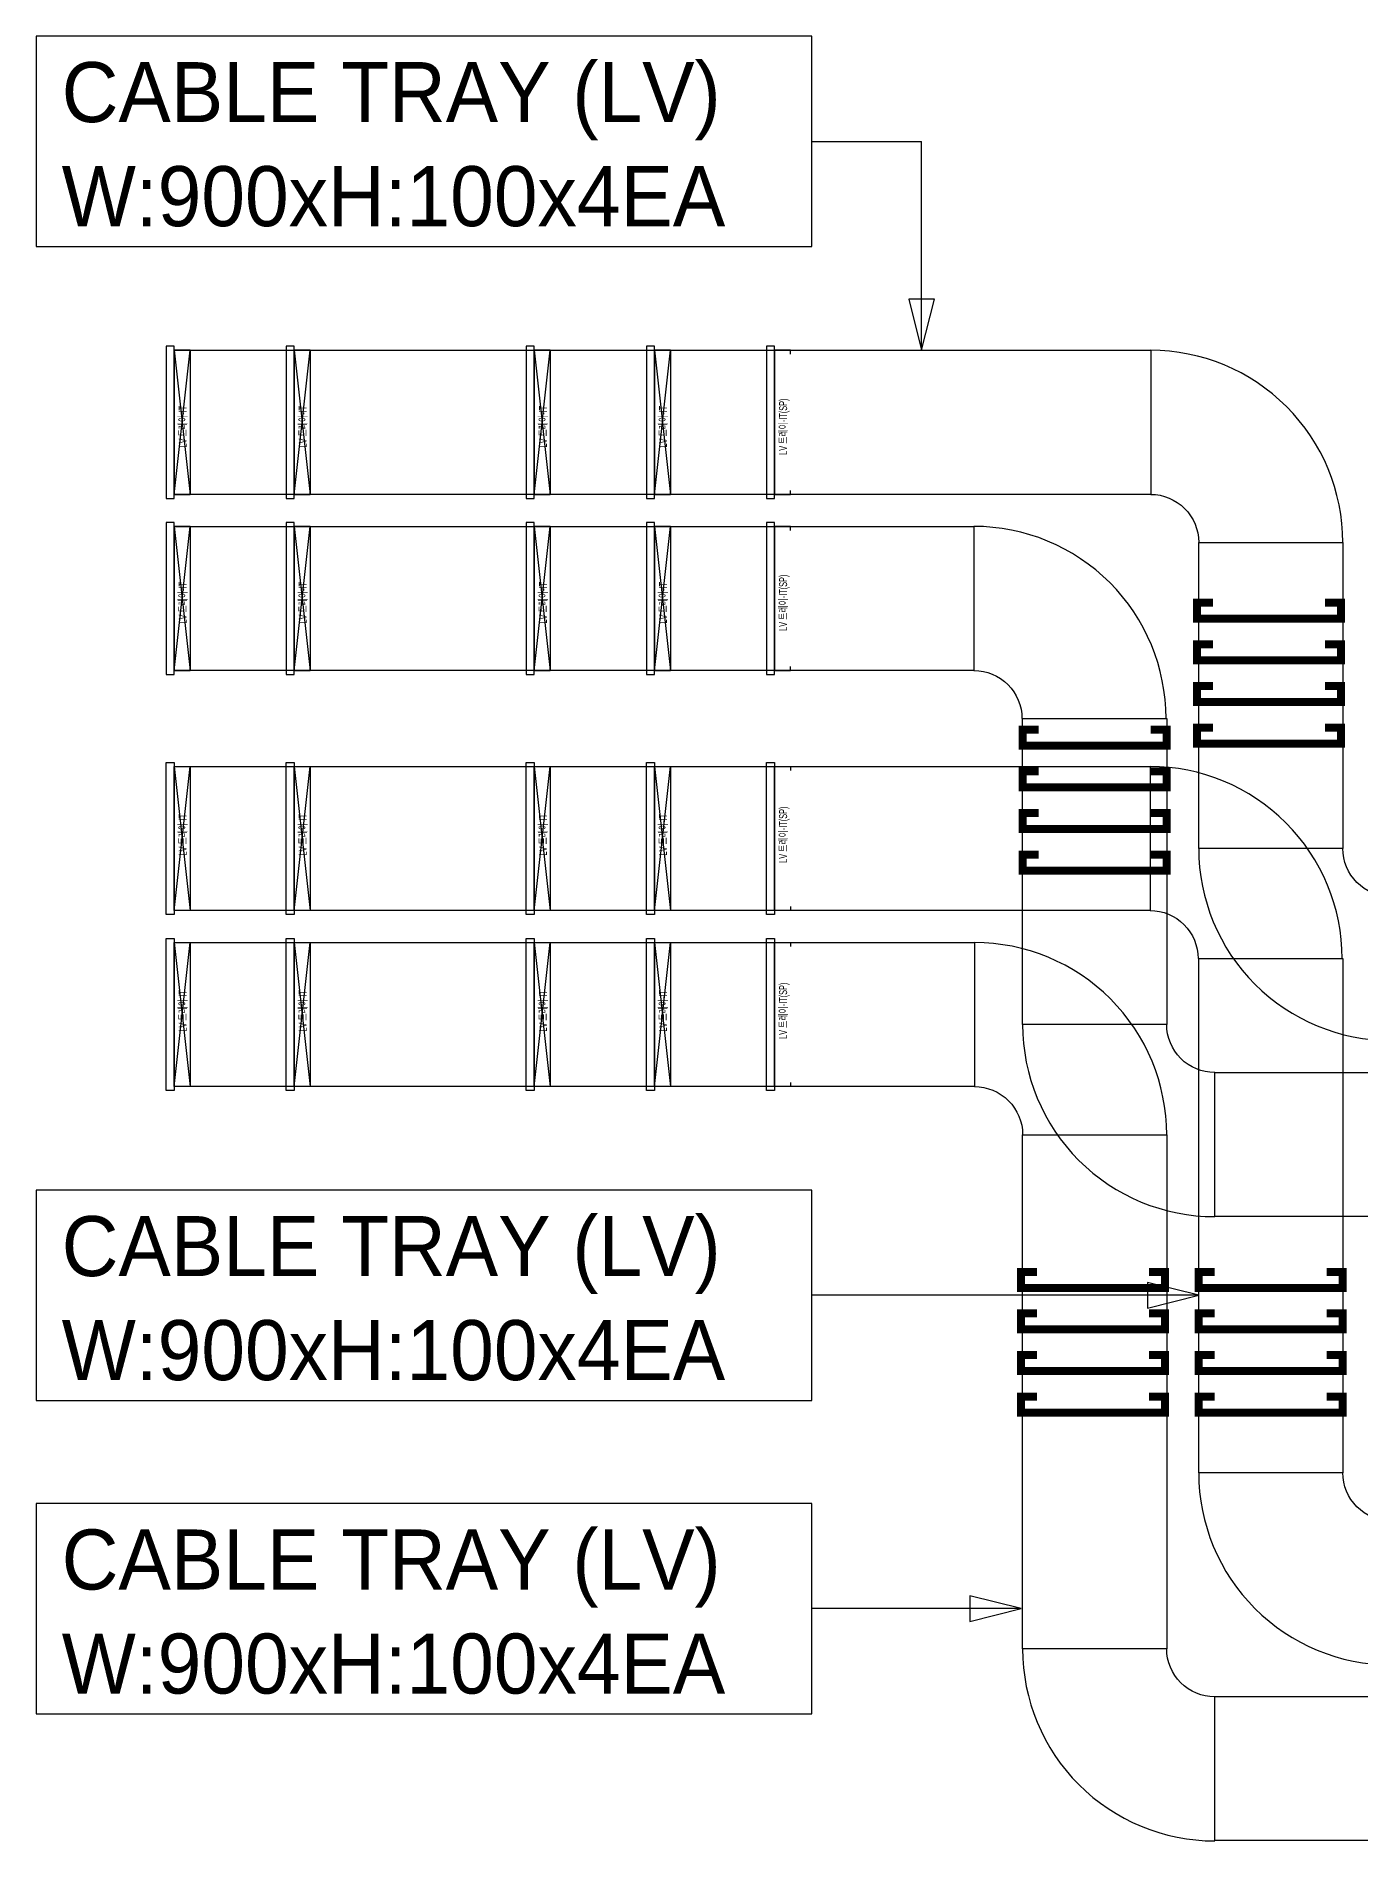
# Model space of a CAD drawing. Header units: millimetres. Extents: x -19577 to 374132, y 182625 to 847314.
# Drawn here: x 93092 to 101367, y 481655 to 492930 of the extents above; entities that cross this region are included whole.
import ezdxf
from ezdxf.enums import TextEntityAlignment as Align

# ---------------------------------------------------------------- set-up
doc = ezdxf.new("R2010")
doc.units = ezdxf.units.MM
doc.header["$LTSCALE"] = 150
for name, color, linetype in [('-----26 Electrical Cable Tray_HV_N', 30, 'Continuous'), ('-----26 Electrical Cable Tray_LV_STSPDU_A', 181, 'Continuous'), ('-----26 Electrical Cable Tray_LV_STSPDU_B', 41, 'Continuous')]:
    doc.layers.add(name, color=color, linetype=linetype)
doc.styles.add('ELEC', font='Dotum.ttf')

msp = doc.modelspace()

# ---------------------------------------------------------------- linework, layer by layer
at = {"layer": '-----26 Electrical Cable Tray_HV_N', "color": 1}
msp.add_line((97938, 492272), (98623, 492272), dxfattribs=at)
at = {"layer": '-----26 Electrical Cable Tray_HV_N', "color": 1, "elevation": 0}
for points in [[(93092, 492930), (93092, 491615), (97938, 491615), (97938, 492930)], [(93092, 485721), (93092, 484406), (97938, 484406), (97938, 485721)], [(93092, 483763), (93092, 482448), (97938, 482448), (97938, 483763)]]:
    msp.add_lwpolyline(points, close=True, dxfattribs=at)
for points in [[(98623, 490967), (98703, 491287), (98543, 491287), (98623, 490967), (98623, 492272)], [(100354, 485064), (100034, 485144), (100034, 484984), (100354, 485064), (97938, 485064)], [(99244, 483106), (98924, 483186), (98924, 483026), (99244, 483106), (97938, 483106)]]:
    msp.add_lwpolyline(points, dxfattribs=at)
at = {"layer": '-----26 Electrical Cable Tray_LV_STSPDU_A', "elevation": 0}
for points in [[(93954, 488967), (93954, 489867), (94054, 489867), (94054, 488967)], [(94704, 488967), (94704, 489867), (94804, 489867), (94804, 488967)], [(98950, 489867), (98950, 488967), (94704, 488967), (94704, 489867)], [(96204, 488967), (96204, 489867), (96304, 489867), (96304, 488967)], [(96954, 488967), (96954, 489867), (97054, 489867), (97054, 488967)], [(98950, 489867), (98950, 488967), (96954, 488967), (96954, 489867)], [(99254, 488667), (100154, 488667), (100154, 486755), (99254, 486755)], [(99254, 488667), (100154, 488667), (100154, 486755), (99254, 486755)], [(99254, 488667), (100154, 488667), (100154, 486755), (99254, 486755)], [(99254, 488667), (100154, 488667), (100154, 486755), (99254, 486755)], [(93954, 487467), (93954, 488367), (94054, 488367), (94054, 487467)], [(94704, 487467), (94704, 488367), (94804, 488367), (94804, 487467)], [(100050, 488367), (100050, 487467), (94704, 487467), (94704, 488367)], [(96204, 487467), (96204, 488367), (96304, 488367), (96304, 487467)], [(96954, 487467), (96954, 488367), (97054, 488367), (97054, 487467)], [(100050, 488367), (100050, 487467), (96954, 487467), (96954, 488367)], [(104154, 486455), (104154, 485555), (100454, 485555), (100454, 486455)], [(104154, 486455), (104154, 485555), (100454, 485555), (100454, 486455)]]:
    msp.add_lwpolyline(points, close=True, dxfattribs=at)
for points in [[(93954, 488967), (94054, 489867)], [(93954, 489867), (94054, 488967)], [(94704, 488967), (94804, 489867)], [(94704, 489867), (94804, 488967)], [(96204, 488967), (96304, 489867)], [(96204, 489867), (96304, 488967)], [(96954, 488967), (97054, 489867)], [(96954, 489867), (97054, 488967)], [(93954, 487467), (94054, 488367)], [(93954, 488367), (94054, 487467)], [(94704, 487467), (94804, 488367)], [(94704, 488367), (94804, 487467)], [(96204, 487467), (96304, 488367)], [(96204, 488367), (96304, 487467)], [(96954, 487467), (97054, 488367)], [(96954, 488367), (97054, 487467)]]:
    msp.add_lwpolyline(points, dxfattribs=at)
at = {"layer": '-----26 Electrical Cable Tray_LV_STSPDU_A'}
for points in [[(98950, 489867), (98950, 488967), (93954, 488967), (93954, 489867)], [(98950, 489867), (98950, 488967), (96204, 488967), (96204, 489867)], [(100050, 488367), (100050, 487467), (93954, 487467), (93954, 488367)], [(100050, 488367), (100050, 487467), (96204, 487467), (96204, 488367)], [(100354, 487167), (101254, 487167), (101254, 483955), (100354, 483955)], [(100354, 487167), (101254, 487167), (101254, 483955), (100354, 483955)], [(100354, 487167), (101254, 487167), (101254, 483955), (100354, 483955)], [(100354, 487167), (101254, 487167), (101254, 483955), (100354, 483955)], [(113954, 486455), (113954, 485555), (100454, 485555), (100454, 486455)], [(113954, 486455), (113954, 485555), (100454, 485555), (100454, 486455)]]:
    msp.add_lwpolyline(points, close=True, dxfattribs=at)
at = {"layer": '-----26 Electrical Cable Tray_LV_STSPDU_A', "elevation": 0}
for points in [[(98950, 488967), (98950, 488967, -0.414214), (99250, 488667), (99250, 488667), (100150, 488667, 0.414214), (98950, 489867)], [(98950, 488967), (98950, 488967, -0.414214), (99250, 488667), (99250, 488667), (100150, 488667, 0.414214), (98950, 489867)], [(98950, 488967), (98950, 488967, -0.414214), (99250, 488667), (99250, 488667), (100150, 488667, 0.414214), (98950, 489867)], [(98950, 488967), (98950, 488967, -0.414214), (99250, 488667), (99250, 488667), (100150, 488667, 0.414214), (98950, 489867)], [(100050, 487467), (100050, 487467, -0.414214), (100350, 487167), (100350, 487167), (101250, 487167, 0.414214), (100050, 488367)], [(100050, 487467), (100050, 487467, -0.414214), (100350, 487167), (100350, 487167), (101250, 487167, 0.414214), (100050, 488367)]]:
    msp.add_lwpolyline(points, format="xyb", close=True, dxfattribs=at)
at = {"layer": '-----26 Electrical Cable Tray_LV_STSPDU_A', "ltscale": 7.5, "const_width": 50}
for points in [[(99354, 488597), (99254, 488597), (99254, 488497), (100154, 488497), (100154, 488597), (100054, 488597)], [(100454, 485210), (100354, 485210), (100354, 485110), (101254, 485110), (101254, 485210), (101154, 485210)]]:
    msp.add_lwpolyline(points, dxfattribs=at)
at = {"layer": '-----26 Electrical Cable Tray_LV_STSPDU_A', "ltscale": 7.5, "const_width": 50, "elevation": 0}
for points in [[(99354, 488337), (99254, 488337), (99254, 488237), (100154, 488237), (100154, 488337), (100054, 488337)], [(99354, 488077), (99254, 488077), (99254, 487977), (100154, 487977), (100154, 488077), (100054, 488077)], [(99354, 487817), (99254, 487817), (99254, 487717), (100154, 487717), (100154, 487817), (100054, 487817)], [(100454, 484950), (100354, 484950), (100354, 484850), (101254, 484850), (101254, 484950), (101154, 484950)], [(100454, 484690), (100354, 484690), (100354, 484590), (101254, 484590), (101254, 484690), (101154, 484690)], [(100454, 484430), (100354, 484430), (100354, 484330), (101254, 484330), (101254, 484430), (101154, 484430)]]:
    msp.add_lwpolyline(points, dxfattribs=at)
at = {"layer": '-----26 Electrical Cable Tray_LV_STSPDU_A'}
for points in [[(100050, 487467), (100050, 487467, -0.414214), (100350, 487167), (100350, 487167), (101250, 487167, 0.414214), (100050, 488367)], [(100050, 487467), (100050, 487467, -0.414214), (100350, 487167), (100350, 487167), (101250, 487167, 0.414214), (100050, 488367)], [(100454, 486455), (100454, 486455, -0.414214), (100154, 486755), (100154, 486755), (99254, 486755, 0.414214), (100454, 485555)], [(100454, 486455), (100454, 486455, -0.414214), (100154, 486755), (100154, 486755), (99254, 486755, 0.414214), (100454, 485555)], [(100454, 486455), (100454, 486455, -0.414214), (100154, 486755), (100154, 486755), (99254, 486755, 0.414214), (100454, 485555)], [(100454, 486455), (100454, 486455, -0.414214), (100154, 486755), (100154, 486755), (99254, 486755, 0.414214), (100454, 485555)], [(101554, 483655), (101554, 483655, -0.414214), (101254, 483955), (101254, 483955), (100354, 483955, 0.414214), (101554, 482755)], [(101554, 483655), (101554, 483655, -0.414214), (101254, 483955), (101254, 483955), (100354, 483955, 0.414214), (101554, 482755)], [(101554, 483655), (101554, 483655, -0.414214), (101254, 483955), (101254, 483955), (100354, 483955, 0.414214), (101554, 482755)], [(101554, 483655), (101554, 483655, -0.414214), (101254, 483955), (101254, 483955), (100354, 483955, 0.414214), (101554, 482755)]]:
    msp.add_lwpolyline(points, format="xyb", close=True, dxfattribs=at)
at = {"layer": '-----26 Electrical Cable Tray_LV_STSPDU_B', "elevation": 0}
for points in [[(100054, 490967), (100054, 490067), (93954, 490067), (93954, 490967)], [(93954, 490067), (93954, 490967), (94054, 490967), (94054, 490067)], [(100054, 490967), (100054, 490067), (94704, 490067), (94704, 490967)], [(94704, 490067), (94704, 490967), (94804, 490967), (94804, 490067)], [(100054, 490967), (100054, 490067), (96204, 490067), (96204, 490967)], [(96204, 490067), (96204, 490967), (96304, 490967), (96304, 490067)], [(100054, 490967), (100054, 490067), (96954, 490067), (96954, 490967)], [(96954, 490067), (96954, 490967), (97054, 490967), (97054, 490067)], [(98954, 487267), (98954, 486367), (93954, 486367), (93954, 487267)], [(93954, 486367), (93954, 487267), (94054, 487267), (94054, 486367)], [(98954, 487267), (98954, 486367), (94704, 486367), (94704, 487267)], [(94704, 486367), (94704, 487267), (94804, 487267), (94804, 486367)], [(98954, 487267), (98954, 486367), (96204, 486367), (96204, 487267)], [(96204, 486367), (96204, 487267), (96304, 487267), (96304, 486367)], [(96954, 486367), (96954, 487267), (97054, 487267), (97054, 486367)], [(98954, 487267), (98954, 486367), (96954, 486367), (96954, 487267)], [(127461, 482557), (127461, 481657), (100454, 481657), (100454, 482557)], [(127461, 482557), (127461, 481657), (100454, 481657), (100454, 482557)], [(120861, 482557), (120861, 481657), (100454, 481655), (100454, 482555)], [(120861, 482557), (120861, 481657), (100454, 481655), (100454, 482555)]]:
    msp.add_lwpolyline(points, close=True, dxfattribs=at)
for points in [[(93954, 490067), (94054, 490967)], [(93954, 490967), (94054, 490067)], [(94704, 490067), (94804, 490967)], [(94704, 490967), (94804, 490067)], [(96204, 490067), (96304, 490967)], [(96204, 490967), (96304, 490067)], [(96954, 490067), (97054, 490967)], [(96954, 490967), (97054, 490067)], [(93954, 486367), (94054, 487267)], [(93954, 487267), (94054, 486367)], [(94704, 486367), (94804, 487267)], [(94704, 487267), (94804, 486367)], [(96204, 486367), (96304, 487267)], [(96204, 487267), (96304, 486367)], [(96954, 486367), (97054, 487267)], [(96954, 487267), (97054, 486367)]]:
    msp.add_lwpolyline(points, dxfattribs=at)
for points in [[(100054, 490067), (100054, 490067, -0.414214), (100354, 489767), (100354, 489767), (101254, 489767, 0.414214), (100054, 490967)], [(100054, 490067), (100054, 490067, -0.414214), (100354, 489767), (100354, 489767), (101254, 489767, 0.414214), (100054, 490967)], [(98954, 486367), (98954, 486367, -0.414214), (99254, 486067), (99254, 486067), (100154, 486067, 0.414214), (98954, 487267)], [(98954, 486367), (98954, 486367, -0.414214), (99254, 486067), (99254, 486067), (100154, 486067, 0.414214), (98954, 487267)]]:
    msp.add_lwpolyline(points, format="xyb", close=True, dxfattribs=at)
at = {"layer": '-----26 Electrical Cable Tray_LV_STSPDU_B'}
for points in [[(100054, 490067), (100054, 490067, -0.414214), (100354, 489767), (100354, 489767), (101254, 489767, 0.414214), (100054, 490967)], [(100054, 490067), (100054, 490067, -0.414214), (100354, 489767), (100354, 489767), (101254, 489767, 0.414214), (100054, 490967)], [(101554, 487555), (101554, 487555, -0.414214), (101254, 487855), (101254, 487855), (100354, 487855, 0.414214), (101554, 486655)], [(101554, 487555), (101554, 487555, -0.414214), (101254, 487855), (101254, 487855), (100354, 487855, 0.414214), (101554, 486655)], [(101554, 487555), (101554, 487555, -0.414214), (101254, 487855), (101254, 487855), (100354, 487855, 0.414214), (101554, 486655)], [(101554, 487555), (101554, 487555, -0.414214), (101254, 487855), (101254, 487855), (100354, 487855, 0.414214), (101554, 486655)], [(98954, 486367), (98954, 486367, -0.414214), (99254, 486067), (99254, 486067), (100154, 486067, 0.414214), (98954, 487267)], [(98954, 486367), (98954, 486367, -0.414214), (99254, 486067), (99254, 486067), (100154, 486067, 0.414214), (98954, 487267)], [(100454, 482555), (100454, 482555, -0.414214), (100154, 482855), (100154, 482855), (99254, 482855, 0.414214), (100454, 481655)], [(100454, 482555), (100454, 482555, -0.414214), (100154, 482855), (100154, 482855), (99254, 482855, 0.414214), (100454, 481655)], [(100454, 482555), (100454, 482555, -0.414214), (100154, 482855), (100154, 482855), (99254, 482855, 0.414214), (100454, 481655)], [(100454, 482555), (100454, 482555, -0.414214), (100154, 482855), (100154, 482855), (99254, 482855, 0.414214), (100454, 481655)]]:
    msp.add_lwpolyline(points, format="xyb", close=True, dxfattribs=at)
for points in [[(100354, 489767), (101254, 489767), (101254, 487855), (100354, 487855)], [(100354, 489767), (101254, 489767), (101254, 487855), (100354, 487855)], [(100354, 489767), (101254, 489767), (101254, 487855), (100354, 487855)], [(100354, 489767), (101254, 489767), (101254, 487855), (100354, 487855)], [(99254, 486067), (100154, 486067), (100154, 482855), (99254, 482855)], [(99254, 486067), (100154, 486067), (100154, 482855), (99254, 482855)], [(99254, 486067), (100154, 486067), (100154, 482855), (99254, 482855)], [(99254, 486067), (100154, 486067), (100154, 482855), (99254, 482855)]]:
    msp.add_lwpolyline(points, close=True, dxfattribs=at)
at = {"layer": '-----26 Electrical Cable Tray_LV_STSPDU_B', "ltscale": 7.5, "const_width": 50, "elevation": 0}
for points in [[(100444, 489390), (100344, 489390), (100344, 489290), (101243, 489290), (101243, 489390), (101143, 489390)], [(100444, 489130), (100344, 489130), (100344, 489030), (101243, 489030), (101243, 489130), (101143, 489130)], [(100444, 488870), (100344, 488870), (100344, 488770), (101243, 488770), (101243, 488870), (101143, 488870)], [(100444, 488610), (100344, 488610), (100344, 488510), (101243, 488510), (101243, 488610), (101143, 488610)], [(99344, 484950), (99244, 484950), (99244, 484850), (100143, 484850), (100143, 484950), (100043, 484950)], [(99344, 484690), (99244, 484690), (99244, 484590), (100143, 484590), (100143, 484690), (100043, 484690)], [(99344, 484430), (99244, 484430), (99244, 484330), (100143, 484330), (100143, 484430), (100043, 484430)]]:
    msp.add_lwpolyline(points, dxfattribs=at)
at = {"layer": '-----26 Electrical Cable Tray_LV_STSPDU_B', "ltscale": 7.5, "const_width": 50}
msp.add_lwpolyline([(99344, 485210), (99244, 485210), (99244, 485110), (100143, 485110), (100143, 485210), (100043, 485210)], dxfattribs=at)
at = {"color": 0, "elevation": 0}
for points in [[(93954, 490992), (93904, 490992), (93904, 490042), (93954, 490042), (93954, 490992)], [(94054, 490942), (94054, 490967), (93954, 490967), (93954, 490067), (94054, 490067), (94054, 490092)], [(94704, 490992), (94654, 490992), (94654, 490042), (94704, 490042), (94704, 490992)], [(94804, 490942), (94804, 490967), (94704, 490967), (94704, 490067), (94804, 490067), (94804, 490092)], [(96204, 490992), (96154, 490992), (96154, 490042), (96204, 490042), (96204, 490992)], [(96304, 490942), (96304, 490967), (96204, 490967), (96204, 490067), (96304, 490067), (96304, 490092)], [(96954, 490992), (96904, 490992), (96904, 490042), (96954, 490042), (96954, 490992)], [(97054, 490942), (97054, 490967), (96954, 490967), (96954, 490067), (97054, 490067), (97054, 490092)], [(97054, 490092), (97054, 490067), (96954, 490067), (96954, 490967), (97054, 490967), (97054, 490942)], [(97704, 490992), (97654, 490992), (97654, 490042), (97704, 490042), (97704, 490992)], [(97804, 490942), (97804, 490967), (97704, 490967), (97704, 490067), (97804, 490067), (97804, 490092)], [(93954, 489892), (93904, 489892), (93904, 488942), (93954, 488942), (93954, 489892)], [(94054, 489842), (94054, 489867), (93954, 489867), (93954, 488967), (94054, 488967), (94054, 488992)], [(94704, 489892), (94654, 489892), (94654, 488942), (94704, 488942), (94704, 489892)], [(94804, 489842), (94804, 489867), (94704, 489867), (94704, 488967), (94804, 488967), (94804, 488992)], [(96204, 489892), (96154, 489892), (96154, 488942), (96204, 488942), (96204, 489892)], [(96304, 489842), (96304, 489867), (96204, 489867), (96204, 488967), (96304, 488967), (96304, 488992)], [(96954, 489892), (96904, 489892), (96904, 488942), (96954, 488942), (96954, 489892)], [(97054, 489842), (97054, 489867), (96954, 489867), (96954, 488967), (97054, 488967), (97054, 488992)], [(97704, 489892), (97654, 489892), (97654, 488942), (97704, 488942), (97704, 489892)], [(97804, 489842), (97804, 489867), (97704, 489867), (97704, 488967), (97804, 488967), (97804, 488992)], [(93954, 487442), (93904, 487442), (93904, 488392), (93954, 488392), (93954, 487442)], [(94054, 487492), (94054, 487467), (93954, 487467), (93954, 488367), (94054, 488367), (94054, 488342)], [(94704, 487442), (94654, 487442), (94654, 488392), (94704, 488392), (94704, 487442)], [(94804, 487492), (94804, 487467), (94704, 487467), (94704, 488367), (94804, 488367), (94804, 488342)], [(96204, 487442), (96154, 487442), (96154, 488392), (96204, 488392), (96204, 487442)], [(96304, 487492), (96304, 487467), (96204, 487467), (96204, 488367), (96304, 488367), (96304, 488342)], [(96954, 487442), (96904, 487442), (96904, 488392), (96954, 488392), (96954, 487442)], [(97054, 487492), (97054, 487467), (96954, 487467), (96954, 488367), (97054, 488367), (97054, 488342)], [(97704, 487442), (97654, 487442), (97654, 488392), (97704, 488392), (97704, 487442)], [(97804, 487492), (97804, 487467), (97704, 487467), (97704, 488367), (97804, 488367), (97804, 488342)], [(93954, 486342), (93904, 486342), (93904, 487292), (93954, 487292), (93954, 486342)]]:
    msp.add_lwpolyline(points, dxfattribs=at)
at = {"color": 0}
for points in [[(94054, 486392), (94054, 486367), (93954, 486367), (93954, 487267), (94054, 487267), (94054, 487242)], [(94704, 486342), (94654, 486342), (94654, 487292), (94704, 487292), (94704, 486342)], [(94804, 486392), (94804, 486367), (94704, 486367), (94704, 487267), (94804, 487267), (94804, 487242)], [(96204, 486342), (96154, 486342), (96154, 487292), (96204, 487292), (96204, 486342)], [(96304, 486392), (96304, 486367), (96204, 486367), (96204, 487267), (96304, 487267), (96304, 487242)], [(96954, 486342), (96904, 486342), (96904, 487292), (96954, 487292), (96954, 486342)], [(97054, 486392), (97054, 486367), (96954, 486367), (96954, 487267), (97054, 487267), (97054, 487242)], [(97704, 486342), (97654, 486342), (97654, 487292), (97704, 487292), (97704, 486342)], [(97804, 486392), (97804, 486367), (97704, 486367), (97704, 487267), (97804, 487267), (97804, 487242)]]:
    msp.add_lwpolyline(points, dxfattribs=at)

# ---------------------------------------------------------------- texts
at = {"layer": '-----26 Electrical Cable Tray_LV_STSPDU_A', "style": 'ELEC'}
for s, p in [('CABLE TRAY (LV)', (93252, 485371, 0)), ('W:900xH:100x4EA', (93252, 484721, 0))]:
    msp.add_text(s, height=375, dxfattribs=at).set_placement(p, align=Align.MIDDLE_LEFT)
at = {"layer": '-----26 Electrical Cable Tray_LV_STSPDU_B', "style": 'ELEC'}
for s, p in [('CABLE TRAY (LV)', (93252, 492580)), ('W:900xH:100x4EA', (93252, 491930)), ('CABLE TRAY (LV)', (93252, 483413, 0)), ('W:900xH:100x4EA', (93252, 482763, 0))]:
    msp.add_text(s, height=375, dxfattribs=at).set_placement(p, align=Align.MIDDLE_LEFT)
at = {"color": 0, "style": 'ELEC', "width": 0.7}
for s, p in [('LV 트레이-IT', (94008, 490490)), ('LV 트레이-IT', (94758, 490490)), ('LV 트레이-IT', (96258, 490490)), ('LV 트레이-IT', (97008, 490490)), ('LV 트레이-IT(SP)', (97758, 490490)), ('LV 트레이-IT(SP)', (97758, 489390)), ('LV 트레이-IT', (94008, 489390)), ('LV 트레이-IT', (94758, 489390)), ('LV 트레이-IT', (96258, 489390)), ('LV 트레이-IT', (97008, 489390)), ('LV 트레이-IT(SP)', (97758, 487941)), ('LV 트레이-IT', (94008, 487941)), ('LV 트레이-IT', (94758, 487941)), ('LV 트레이-IT', (96258, 487941)), ('LV 트레이-IT', (97008, 487941)), ('LV 트레이-IT', (94008, 486841)), ('LV 트레이-IT', (94758, 486841)), ('LV 트레이-IT', (96258, 486841)), ('LV 트레이-IT', (97008, 486841)), ('LV 트레이-IT(SP)', (97758, 486841))]:
    msp.add_text(s, height=50, rotation=90, dxfattribs=at).set_placement(p, align=Align.MIDDLE_CENTER)

doc.saveas('drawing.dxf')
